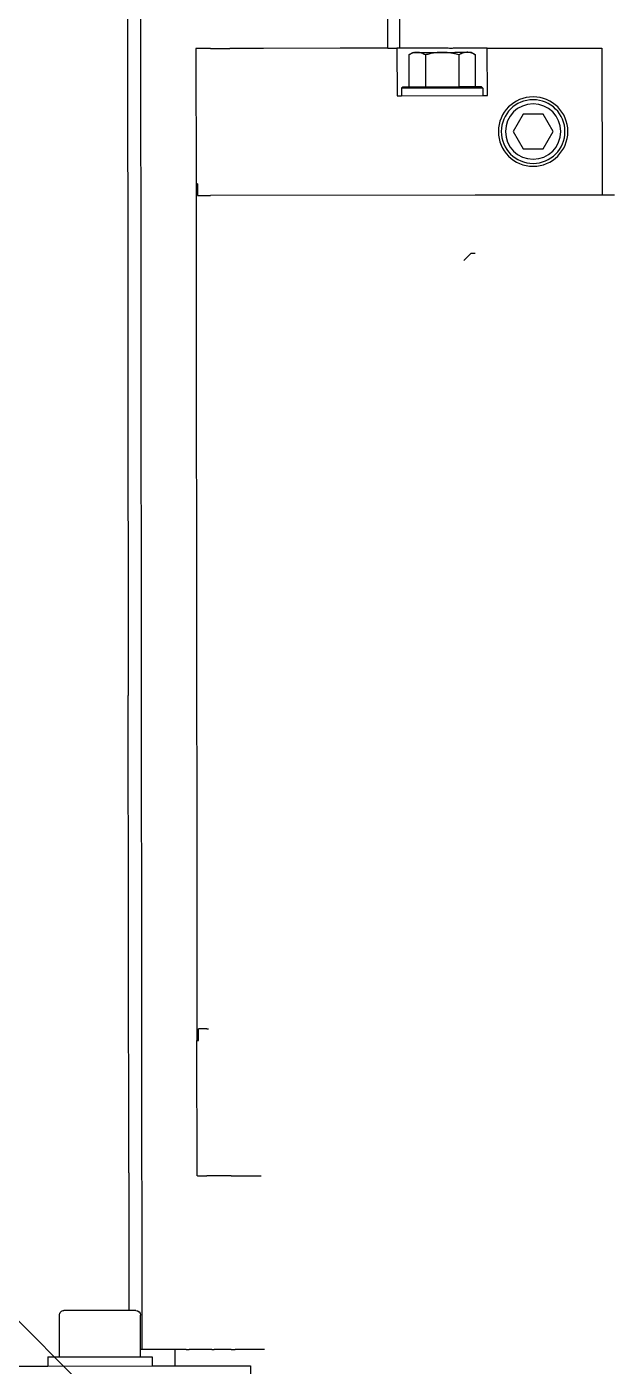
# Model space of a CAD drawing. Header units: inches. Extents: x -233729 to 737493, y -275239 to 196021.
# Drawn here: x 487589.4 to 487639.6, y 16245 to 16360.7 of the extents above; entities that cross this region are included whole.
import ezdxf

# ---------------------------------------------------------------- set-up
doc = ezdxf.new("R2010")
doc.units = ezdxf.units.IN
doc.header["$MEASUREMENT"] = 0
doc.layers.add('P_AX', color=7, linetype='Continuous')

# ---------------------------------------------------------------- blocks, each defined once
blk = doc.blocks.new('A$C48CB4C16')
at = {"layer": 'P_AX', "color": 6, "linetype": 'ByBlock', "lineweight": -2}
blk.add_line((3711.85, 4509.74, 710.66), (3924.37, 4722.26, 710.66), dxfattribs=at)
at = {"layer": 'P_AX', "color": 6, "linetype": 'Continuous'}
for p, q in [((3904.85, 4686.61, 710.66), (3904.86, 4689.05, 710.66)), ((3874.85, 4686.62, 710.66), (3887.35, 4686.61, 710.66)), ((3887.35, 4686.61, 710.66), (3896.35, 4686.6, 710.66)), ((3887.35, 4685.81, 710.66), (3887.35, 4686.61, 710.66)), ((3887.35, 4686.61, 710.66), (3896.35, 4686.6, 710.66)), ((3887.35, 4685.81, 710.66), (3887.35, 4686.61, 710.66)), ((3887.35, 4686.61, 710.66), (3896.35, 4686.6, 710.66)), ((3888.35, 4685.81, 710.66), (3888.35, 4682.21, 710.66)), ((3888.35, 4685.81, 710.66), (3888.35, 4682.21, 710.66)), ((3895.35, 4685.8, 710.66), (3895.35, 4682.2, 710.66)), ((3895.35, 4685.8, 710.66), (3895.35, 4682.2, 710.66)), ((3896.35, 4685.8, 710.66), (3896.35, 4686.6, 710.66)), ((3896.35, 4685.8, 710.66), (3896.35, 4686.6, 710.66)), ((3896.35, 4686.6, 710.66), (3904.85, 4686.59, 710.66)), ((3904.85, 4686.59, 710.66), (3904.85, 4686.61, 710.66)), ((3895.51, 4685.18, 710.66), (3895.35, 4685.18, 710.66)), ((3895.51, 4685.18, 710.66), (3895.38, 4550.78, 710.66)), ((3899.31, 4685.18, 710.66), (3895.51, 4685.18, 710.66)), ((3900.31, 4685.18, 710.66), (3899.56, 4685.18, 710.66)), ((3901.51, 4685.18, 710.66), (3901.09, 4685.18, 710.66)), ((3903.18, 4685.17, 710.66), (3901.72, 4685.18, 710.66)), ((3894.34, 4669.9, 710.66), (3894.35, 4681.8, 710.66)), ((3894.34, 4669.9, 710.66), (3894.35, 4681.8, 710.66)), ((3894.34, 4669.9, 710.66), (3894.3, 4628.67, 710.66)), ((3894.34, 4669.9, 710.66), (3894.3, 4628.67, 710.66)), ((3900.24, 4670.18, 710.66), (3900.23, 4658.48, 710.66)), ((3900.29, 4670.18, 710.66), (3900.24, 4670.18, 710.66)), ((3901.24, 4670.18, 710.66), (3901.08, 4670.18, 710.66)), ((3903.17, 4670.17, 710.66), (3901.24, 4670.18, 710.66)), ((3903.17, 4670.17, 710.66), (3903.52, 4670.17, 710.66)), ((3903.52, 4670.17, 710.66), (3905.76, 4670.17, 710.66)), ((3900.22, 4647.48, 710.66), (3900.23, 4658.48, 710.66)), ((3900.23, 4658.48, 710.66), (3900.36, 4658.48, 710.66)), ((3900.36, 4658.48, 710.66), (3900.36, 4657.48, 710.66)), ((3901.07, 4657.48, 710.66), (3901.23, 4657.48, 710.66)), ((3900.21, 4644.52, 710.66), (3900.22, 4647.48, 710.66)), ((3900.17, 4598.43, 710.66), (3900.21, 4644.52, 710.66)), ((3894.22, 4552.19, 710.66), (3894.3, 4628.67, 710.66)), ((3894.22, 4552.19, 710.66), (3894.3, 4628.67, 710.66)), ((3900.17, 4595.48, 710.66), (3900.17, 4598.43, 710.66)), ((3900.16, 4584.48, 710.66), (3900.17, 4595.48, 710.66)), ((3923.26, 4591.08, 710.66), (3923.89, 4590.45, 710.66)), ((3923.26, 4591.08, 710.66), (3923.89, 4590.45, 710.66)), ((3923.89, 4590.45, 710.66), (3924.26, 4590.45, 710.66)), ((3923.89, 4590.45, 710.66), (3924.26, 4590.45, 710.66)), ((3900.29, 4584.48, 710.66), (3900.29, 4585.48, 710.66)), ((3901, 4585.48, 710.66), (3901.41, 4585.48, 710.66)), ((3924.26, 4585.45, 710.66), (3901.41, 4585.48, 710.66)), ((3930.01, 4585.45, 710.66), (3924.26, 4585.45, 710.66)), ((3935.01, 4585.44, 710.66), (3930.01, 4585.45, 710.66)), ((3935.21, 4585.44, 710.66), (3935.01, 4585.44, 710.66)), ((3935.19, 4572.74, 710.66), (3935.21, 4585.44, 710.66)), ((3936.26, 4585.44, 710.66), (3935.21, 4585.44, 710.66)), ((3900.14, 4572.78, 710.66), (3900.16, 4584.48, 710.66)), ((3900.29, 4584.48, 710.66), (3900.16, 4584.48, 710.66)), ((3927.52, 4579.95, 710.66), (3928.39, 4581.45, 710.66)), ((3928.39, 4581.45, 710.66), (3930.12, 4581.45, 710.66)), ((3930.12, 4581.45, 710.66), (3930.98, 4579.95, 710.66)), ((3928.38, 4578.45, 710.66), (3927.52, 4579.95, 710.66)), ((3930.98, 4579.95, 710.66), (3930.12, 4578.45, 710.66)), ((3930.12, 4578.45, 710.66), (3928.38, 4578.45, 710.66)), ((3917.49, 4572.76, 710.66), (3917.5, 4576.86, 710.66)), ((3917.5, 4576.86, 710.66), (3917.9, 4576.86, 710.66)), ((3917.9, 4576.21, 710.66), (3917.9, 4576.86, 710.66)), ((3917.9, 4576.86, 710.66), (3924.9, 4576.85, 710.66)), ((3924.9, 4576.2, 710.66), (3924.9, 4576.85, 710.66)), ((3924.9, 4576.85, 710.66), (3925.3, 4576.85, 710.66)), ((3925.3, 4576.85, 710.66), (3925.29, 4572.75, 710.66)), ((3918, 4576.11, 710.66), (3917.9, 4576.21, 710.66)), ((3918.51, 4573.33, 710.66), (3918.51, 4576.11, 710.66)), ((3919.95, 4573.33, 710.66), (3919.96, 4576.11, 710.66)), ((3922.84, 4573.33, 710.66), (3922.84, 4576.1, 710.66)), ((3924.28, 4576.1, 710.66), (3924.28, 4573.33, 710.66)), ((3924.8, 4576.1, 710.66), (3924.9, 4576.2, 710.66)), ((3918.89, 4573.11, 710.66), (3918.51, 4573.33, 710.66)), ((3923.89, 4573.1, 710.66), (3924.28, 4573.33, 710.66)), ((3900.2, 4572.78, 710.66), (3900.14, 4572.78, 710.66)), ((3901.4, 4572.78, 710.66), (3900.98, 4572.78, 710.66)), ((3901.4, 4572.78, 710.66), (3903.08, 4572.77, 710.66)), ((3903.42, 4572.77, 710.66), (3903.08, 4572.77, 710.66)), ((3905.96, 4572.77, 710.66), (3903.42, 4572.77, 710.66)), ((3912.59, 4572.76, 710.66), (3905.96, 4572.77, 710.66)), ((3915.12, 4572.76, 710.66), (3912.59, 4572.76, 710.66)), ((3915.47, 4572.76, 710.66), (3915.12, 4572.76, 710.66)), ((3916.7, 4572.76, 710.66), (3915.47, 4572.76, 710.66)), ((3916.7, 4572.76, 710.66), (3916.68, 4550.76, 710.66)), ((3916.7, 4572.76, 710.66), (3917.49, 4572.76, 710.66)), ((3917.74, 4572.76, 710.66), (3917.49, 4572.76, 710.66)), ((3917.74, 4572.76, 710.66), (3917.72, 4550.76, 710.66)), ((3925.29, 4572.75, 710.66), (3934.19, 4572.74, 710.66))]:
    blk.add_line(p, q, dxfattribs=at)
at = {"layer": 'P_AX', "color": 6}
for radius in [4100.56, 761.79]:
    blk.add_circle((4100.56, 4905.53, 710.66), radius, dxfattribs=at)
at = {"layer": 'P_AX', "color": 6, "linetype": 'Continuous'}
for radius in [3, 2.75, 2.39]:
    blk.add_circle((3929.25, 4579.95, 710.66), radius, dxfattribs=at)
for centre, start, end in [((3888.75, 4682.21, 710.66), 179.9449, 269.9449), ((3888.75, 4682.21, 710.66), 179.9449, 269.9449), ((3894.95, 4682.2, 710.66), 269.9449, 359.9449), ((3894.95, 4682.2, 710.66), 269.9449, 359.9449)]:
    blk.add_arc(centre, 0.4, start, end, dxfattribs=at)
for points in [[(3887.35, 4685.81, 710.66), (3887.39, 4685.81, 710.66), (3887.45, 4685.81, 710.66), (3887.55, 4685.81, 710.66), (3887.82, 4685.81, 710.66), (3888.12, 4685.81, 710.66), (3888.23, 4685.81, 710.66), (3888.35, 4685.81, 710.66)], [(3887.35, 4685.81, 710.66), (3887.39, 4685.81, 710.66), (3887.45, 4685.81, 710.66), (3887.55, 4685.81, 710.66), (3887.82, 4685.81, 710.66), (3888.12, 4685.81, 710.66), (3888.23, 4685.81, 710.66), (3888.35, 4685.81, 710.66)], [(3888.35, 4685.81, 710.66), (3888.95, 4685.81, 710.66), (3889.65, 4685.81, 710.66)], [(3888.35, 4685.81, 710.66), (3888.95, 4685.81, 710.66), (3889.65, 4685.81, 710.66)], [(3888.35, 4685.81, 710.66), (3888.95, 4685.81, 710.66), (3889.65, 4685.81, 710.66)], [(3888.35, 4685.81, 710.66), (3888.95, 4685.81, 710.66), (3889.65, 4685.81, 710.66)], [(3889.65, 4685.81, 710.66), (3889.69, 4685.81, 710.66), (3889.74, 4685.81, 710.66), (3889.97, 4685.81, 710.66), (3890.31, 4685.81, 710.66), (3890.74, 4685.81, 710.66), (3891.26, 4685.81, 710.66), (3891.85, 4685.81, 710.66)], [(3889.65, 4685.81, 710.66), (3889.69, 4685.81, 710.66), (3889.74, 4685.81, 710.66), (3889.97, 4685.81, 710.66), (3890.31, 4685.81, 710.66), (3890.74, 4685.81, 710.66), (3891.26, 4685.81, 710.66), (3891.85, 4685.81, 710.66)], [(3889.65, 4685.81, 710.66), (3889.69, 4685.81, 710.66), (3889.74, 4685.81, 710.66), (3889.97, 4685.81, 710.66), (3890.31, 4685.81, 710.66), (3890.74, 4685.81, 710.66), (3891.26, 4685.81, 710.66), (3891.85, 4685.81, 710.66)], [(3889.65, 4685.81, 710.66), (3889.69, 4685.81, 710.66), (3889.74, 4685.81, 710.66), (3889.97, 4685.81, 710.66), (3890.31, 4685.81, 710.66), (3890.74, 4685.81, 710.66), (3891.26, 4685.81, 710.66), (3891.85, 4685.81, 710.66)], [(3891.85, 4685.81, 710.66), (3892.35, 4685.81, 710.66), (3892.8, 4685.81, 710.66), (3893.19, 4685.8, 710.66), (3893.52, 4685.8, 710.66), (3893.78, 4685.8, 710.66), (3893.97, 4685.8, 710.66), (3894.01, 4685.8, 710.66), (3894.05, 4685.8, 710.66)], [(3891.85, 4685.81, 710.66), (3892.35, 4685.81, 710.66), (3892.8, 4685.81, 710.66), (3893.19, 4685.8, 710.66), (3893.52, 4685.8, 710.66), (3893.78, 4685.8, 710.66), (3893.97, 4685.8, 710.66), (3894.01, 4685.8, 710.66), (3894.05, 4685.8, 710.66)], [(3891.85, 4685.81, 710.66), (3892.35, 4685.81, 710.66), (3892.8, 4685.81, 710.66), (3893.19, 4685.8, 710.66), (3893.52, 4685.8, 710.66), (3893.78, 4685.8, 710.66), (3893.97, 4685.8, 710.66), (3894.01, 4685.8, 710.66), (3894.05, 4685.8, 710.66)], [(3891.85, 4685.81, 710.66), (3892.35, 4685.81, 710.66), (3892.8, 4685.81, 710.66), (3893.19, 4685.8, 710.66), (3893.52, 4685.8, 710.66), (3893.78, 4685.8, 710.66), (3893.97, 4685.8, 710.66), (3894.01, 4685.8, 710.66), (3894.05, 4685.8, 710.66)], [(3894.05, 4685.8, 710.66), (3894.64, 4685.8, 710.66), (3895.35, 4685.8, 710.66)], [(3894.05, 4685.8, 710.66), (3894.64, 4685.8, 710.66), (3895.35, 4685.8, 710.66)], [(3894.05, 4685.8, 710.66), (3894.64, 4685.8, 710.66), (3895.35, 4685.8, 710.66)], [(3894.05, 4685.8, 710.66), (3894.64, 4685.8, 710.66), (3895.35, 4685.8, 710.66)], [(3895.35, 4685.8, 710.66), (3895.47, 4685.8, 710.66), (3895.59, 4685.8, 710.66), (3895.92, 4685.8, 710.66), (3896.16, 4685.8, 710.66), (3896.26, 4685.8, 710.66), (3896.32, 4685.8, 710.66), (3896.35, 4685.8, 710.66)], [(3895.35, 4685.8, 710.66), (3895.47, 4685.8, 710.66), (3895.59, 4685.8, 710.66), (3895.92, 4685.8, 710.66), (3896.16, 4685.8, 710.66), (3896.26, 4685.8, 710.66), (3896.32, 4685.8, 710.66), (3896.35, 4685.8, 710.66)], [(3898.35, 4686.6, 710.66), (3898.35, 4685.97, 710.66), (3898.35, 4685.18, 710.66)], [(3899.31, 4685.18, 710.66), (3899.36, 4685.18, 710.66), (3899.45, 4685.18, 710.66), (3899.5, 4685.18, 710.66), (3899.56, 4685.18, 710.66)], [(3901.09, 4685.18, 710.66), (3900.98, 4685.18, 710.66), (3900.9, 4685.18, 710.66), (3900.81, 4685.18, 710.66), (3900.68, 4685.18, 710.66), (3900.59, 4685.18, 710.66), (3900.46, 4685.18, 710.66), (3900.38, 4685.18, 710.66), (3900.31, 4685.18, 710.66)], [(3901.51, 4685.18, 710.66), (3901.55, 4685.18, 710.66), (3901.61, 4685.18, 710.66), (3901.66, 4685.18, 710.66), (3901.72, 4685.18, 710.66)], [(3903.18, 4685.17, 710.66), (3903.3, 4685.17, 710.66), (3903.41, 4685.17, 710.66), (3903.44, 4685.17, 710.66), (3903.49, 4685.17, 710.66), (3903.53, 4685.17, 710.66)], [(3906.07, 4685.17, 710.66), (3905.62, 4685.17, 710.66), (3905.18, 4685.17, 710.66), (3904.85, 4685.17, 710.66), (3904.59, 4685.17, 710.66), (3904.41, 4685.17, 710.66), (3904.15, 4685.17, 710.66), (3903.96, 4685.17, 710.66), (3903.83, 4685.17, 710.66), (3903.67, 4685.17, 710.66), (3903.58, 4685.17, 710.66), (3903.53, 4685.17, 710.66)], [(3890.99, 4681.81, 710.66), (3890.81, 4681.81, 710.66), (3890.66, 4681.81, 710.66), (3890.13, 4681.81, 710.66), (3889.66, 4681.81, 710.66), (3889.33, 4681.81, 710.66), (3889.11, 4681.81, 710.66), (3888.99, 4681.81, 710.66), (3888.86, 4681.81, 710.66), (3888.79, 4681.81, 710.66), (3888.75, 4681.81, 710.66)], [(3890.99, 4681.81, 710.66), (3890.81, 4681.81, 710.66), (3890.66, 4681.81, 710.66), (3890.13, 4681.81, 710.66), (3889.66, 4681.81, 710.66), (3889.33, 4681.81, 710.66), (3889.11, 4681.81, 710.66), (3888.99, 4681.81, 710.66), (3888.86, 4681.81, 710.66), (3888.79, 4681.81, 710.66), (3888.75, 4681.81, 710.66)], [(3891.85, 4681.81, 710.66), (3891.38, 4681.81, 710.66), (3890.99, 4681.81, 710.66)], [(3891.85, 4681.81, 710.66), (3891.38, 4681.81, 710.66), (3890.99, 4681.81, 710.66)], [(3892.71, 4681.81, 710.66), (3892.32, 4681.81, 710.66), (3891.85, 4681.81, 710.66)], [(3892.71, 4681.81, 710.66), (3892.32, 4681.81, 710.66), (3891.85, 4681.81, 710.66)], [(3894.95, 4681.8, 710.66), (3894.9, 4681.8, 710.66), (3894.83, 4681.8, 710.66), (3894.71, 4681.8, 710.66), (3894.58, 4681.8, 710.66), (3894.37, 4681.8, 710.66), (3894.04, 4681.8, 710.66), (3893.57, 4681.8, 710.66), (3893.04, 4681.81, 710.66), (3892.89, 4681.81, 710.66), (3892.71, 4681.81, 710.66)], [(3894.95, 4681.8, 710.66), (3894.9, 4681.8, 710.66), (3894.83, 4681.8, 710.66), (3894.71, 4681.8, 710.66), (3894.58, 4681.8, 710.66), (3894.37, 4681.8, 710.66), (3894.04, 4681.8, 710.66), (3893.57, 4681.8, 710.66), (3893.04, 4681.81, 710.66), (3892.89, 4681.81, 710.66), (3892.71, 4681.81, 710.66)], [(3900.29, 4670.18, 710.66), (3900.36, 4670.18, 710.66), (3900.45, 4670.18, 710.66), (3900.57, 4670.18, 710.66), (3900.66, 4670.18, 710.66), (3900.75, 4670.18, 710.66), (3900.89, 4670.18, 710.66), (3901.01, 4670.18, 710.66), (3901.08, 4670.18, 710.66)], [(3901.07, 4657.48, 710.66), (3901, 4657.48, 710.66), (3900.87, 4657.48, 710.66), (3900.76, 4657.48, 710.66), (3900.65, 4657.48, 710.66), (3900.51, 4657.48, 710.66), (3900.43, 4657.48, 710.66), (3900.4, 4657.48, 710.66), (3900.36, 4657.48, 710.66)], [(3900.29, 4585.48, 710.66), (3900.33, 4585.48, 710.66), (3900.37, 4585.48, 710.66), (3900.45, 4585.48, 710.66), (3900.58, 4585.48, 710.66), (3900.69, 4585.48, 710.66), (3900.8, 4585.48, 710.66), (3900.91, 4585.48, 710.66), (3901, 4585.48, 710.66)], [(3921.4, 4576.21, 710.66), (3920.83, 4576.21, 710.66), (3920.38, 4576.21, 710.66), (3920.06, 4576.21, 710.66), (3919.55, 4576.21, 710.66), (3919.18, 4576.21, 710.66), (3918.92, 4576.21, 710.66), (3918.55, 4576.21, 710.66), (3918.31, 4576.21, 710.66), (3918.16, 4576.21, 710.66), (3918.03, 4576.21, 710.66), (3917.95, 4576.21, 710.66), (3917.9, 4576.21, 710.66)], [(3918.51, 4576.11, 710.66), (3918.3, 4576.11, 710.66), (3918.14, 4576.11, 710.66), (3918.07, 4576.11, 710.66), (3918, 4576.11, 710.66)], [(3919.96, 4576.11, 710.66), (3919.87, 4576.11, 710.66), (3919.8, 4576.11, 710.66), (3919.41, 4576.11, 710.66), (3919.1, 4576.11, 710.66), (3918.86, 4576.11, 710.66), (3918.69, 4576.11, 710.66), (3918.57, 4576.11, 710.66), (3918.54, 4576.11, 710.66), (3918.51, 4576.11, 710.66)], [(3922.84, 4576.1, 710.66), (3922.14, 4576.11, 710.66), (3921.4, 4576.11, 710.66), (3920.54, 4576.11, 710.66), (3919.96, 4576.11, 710.66)], [(3924.9, 4576.2, 710.66), (3924.85, 4576.2, 710.66), (3924.77, 4576.2, 710.66), (3924.63, 4576.2, 710.66), (3924.49, 4576.2, 710.66), (3924.24, 4576.2, 710.66), (3923.87, 4576.2, 710.66), (3923.34, 4576.2, 710.66), (3922.74, 4576.2, 710.66), (3922.41, 4576.21, 710.66), (3921.96, 4576.21, 710.66), (3921.4, 4576.21, 710.66)], [(3924.28, 4576.1, 710.66), (3924.25, 4576.1, 710.66), (3924.22, 4576.1, 710.66), (3924.11, 4576.1, 710.66), (3923.93, 4576.1, 710.66), (3923.69, 4576.1, 710.66), (3923.38, 4576.1, 710.66), (3923, 4576.1, 710.66), (3922.92, 4576.1, 710.66), (3922.84, 4576.1, 710.66)], [(3924.8, 4576.1, 710.66), (3924.72, 4576.1, 710.66), (3924.65, 4576.1, 710.66), (3924.47, 4576.1, 710.66), (3924.28, 4576.1, 710.66)], [(3919.23, 4573.11, 710.66), (3919.14, 4573.11, 710.66), (3919.06, 4573.12, 710.66), (3918.97, 4573.14, 710.66), (3918.88, 4573.16, 710.66), (3918.79, 4573.19, 710.66), (3918.7, 4573.23, 710.66), (3918.61, 4573.28, 710.66), (3918.51, 4573.33, 710.66)], [(3919.95, 4573.33, 710.66), (3919.85, 4573.28, 710.66), (3919.76, 4573.23, 710.66), (3919.67, 4573.19, 710.66), (3919.58, 4573.16, 710.66), (3919.49, 4573.14, 710.66), (3919.4, 4573.12, 710.66), (3919.31, 4573.11, 710.66), (3919.23, 4573.11, 710.66)], [(3921.39, 4573.11, 710.66), (3921.22, 4573.11, 710.66), (3921.05, 4573.12, 710.66), (3920.88, 4573.14, 710.66), (3920.7, 4573.16, 710.66), (3920.52, 4573.19, 710.66), (3920.34, 4573.23, 710.66), (3920.15, 4573.28, 710.66), (3919.95, 4573.33, 710.66)], [(3922.84, 4573.33, 710.66), (3922.64, 4573.27, 710.66), (3922.45, 4573.23, 710.66), (3922.27, 4573.19, 710.66), (3922.09, 4573.16, 710.66), (3921.91, 4573.14, 710.66), (3921.74, 4573.12, 710.66), (3921.57, 4573.11, 710.66), (3921.39, 4573.11, 710.66)], [(3923.56, 4573.1, 710.66), (3923.47, 4573.11, 710.66), (3923.39, 4573.12, 710.66), (3923.3, 4573.13, 710.66), (3923.21, 4573.16, 710.66), (3923.12, 4573.19, 710.66), (3923.03, 4573.23, 710.66), (3922.94, 4573.27, 710.66), (3922.84, 4573.33, 710.66)], [(3924.28, 4573.33, 710.66), (3924.18, 4573.27, 710.66), (3924.09, 4573.23, 710.66), (3924, 4573.19, 710.66), (3923.91, 4573.16, 710.66), (3923.82, 4573.13, 710.66), (3923.73, 4573.12, 710.66), (3923.65, 4573.11, 710.66), (3923.56, 4573.1, 710.66)], [(3900.98, 4572.78, 710.66), (3900.9, 4572.78, 710.66), (3900.79, 4572.78, 710.66), (3900.68, 4572.78, 710.66), (3900.57, 4572.78, 710.66), (3900.46, 4572.78, 710.66), (3900.36, 4572.78, 710.66), (3900.27, 4572.78, 710.66), (3900.2, 4572.78, 710.66)], [(3925.29, 4572.75, 710.66), (3925.26, 4572.75, 710.66), (3925.21, 4572.75, 710.66), (3925.13, 4572.75, 710.66), (3925.02, 4572.75, 710.66), (3924.86, 4572.75, 710.66), (3924.63, 4572.75, 710.66), (3924.5, 4572.75, 710.66), (3924.3, 4572.75, 710.66), (3924.03, 4572.75, 710.66), (3923.67, 4572.75, 710.66), (3923.23, 4572.75, 710.66), (3923.02, 4572.75, 710.66), (3922.73, 4572.75, 710.66), (3922.36, 4572.76, 710.66), (3921.91, 4572.76, 710.66), (3921.39, 4572.76, 710.66), (3920.88, 4572.76, 710.66), (3920.43, 4572.76, 710.66), (3920.06, 4572.76, 710.66), (3919.76, 4572.76, 710.66), (3919.56, 4572.76, 710.66), (3919.35, 4572.76, 710.66), (3919.09, 4572.76, 710.66), (3918.78, 4572.76, 710.66), (3918.47, 4572.76, 710.66), (3918.16, 4572.76, 710.66), (3917.95, 4572.76, 710.66), (3917.74, 4572.76, 710.66)], [(3918.89, 4573.11, 710.66), (3918.94, 4573.11, 710.66), (3918.98, 4573.11, 710.66), (3919.07, 4573.11, 710.66), (3919.23, 4573.11, 710.66)], [(3919.23, 4573.11, 710.66), (3919.41, 4573.11, 710.66), (3919.63, 4573.11, 710.66), (3919.84, 4573.11, 710.66), (3920.14, 4573.11, 710.66), (3920.44, 4573.11, 710.66), (3920.75, 4573.11, 710.66), (3921.03, 4573.11, 710.66), (3921.39, 4573.11, 710.66)], [(3921.39, 4573.11, 710.66), (3921.76, 4573.11, 710.66), (3922.04, 4573.11, 710.66), (3922.35, 4573.11, 710.66), (3922.64, 4573.1, 710.66), (3922.92, 4573.1, 710.66), (3923.16, 4573.1, 710.66), (3923.35, 4573.1, 710.66), (3923.56, 4573.1, 710.66)], [(3923.56, 4573.1, 710.66), (3923.72, 4573.1, 710.66), (3923.81, 4573.1, 710.66), (3923.85, 4573.1, 710.66), (3923.89, 4573.1, 710.66)], [(3934.19, 4572.74, 710.66), (3934.35, 4572.74, 710.66), (3934.58, 4572.74, 710.66), (3934.72, 4572.74, 710.66), (3934.9, 4572.74, 710.66), (3935.03, 4572.74, 710.66), (3935.12, 4572.74, 710.66), (3935.16, 4572.74, 710.66), (3935.19, 4572.74, 710.66)]]:
    blk.add_spline(points, degree=3, dxfattribs=at)

msp = doc.modelspace()

# ---------------------------------------------------------------- block references
at = {"color": 1, "xscale": -1, "rotation": 180}
msp.add_blockref('A$C48CB4C16', (483703.87457, 20931.61615, -710.66459), dxfattribs=at)

doc.saveas('drawing.dxf')
